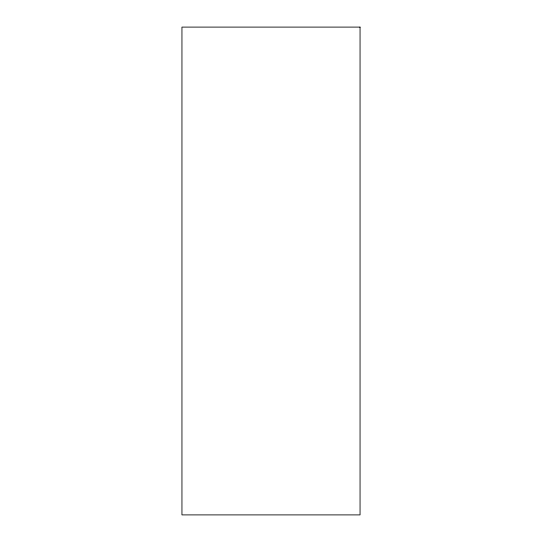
<?xml version="1.0" encoding="UTF-8"?>
<svg xmlns="http://www.w3.org/2000/svg" width="542" height="542" viewBox="0 0 542 542"><rect width="100%" height="100%" fill="white"/><g stroke="black" fill="none" stroke-linecap="round" stroke-linejoin="round"><path stroke-width="0.81" d="M360.051 27.1L181.949 27.1L181.949 514.9L360.051 514.9L360.051 27.1"/></g></svg>
